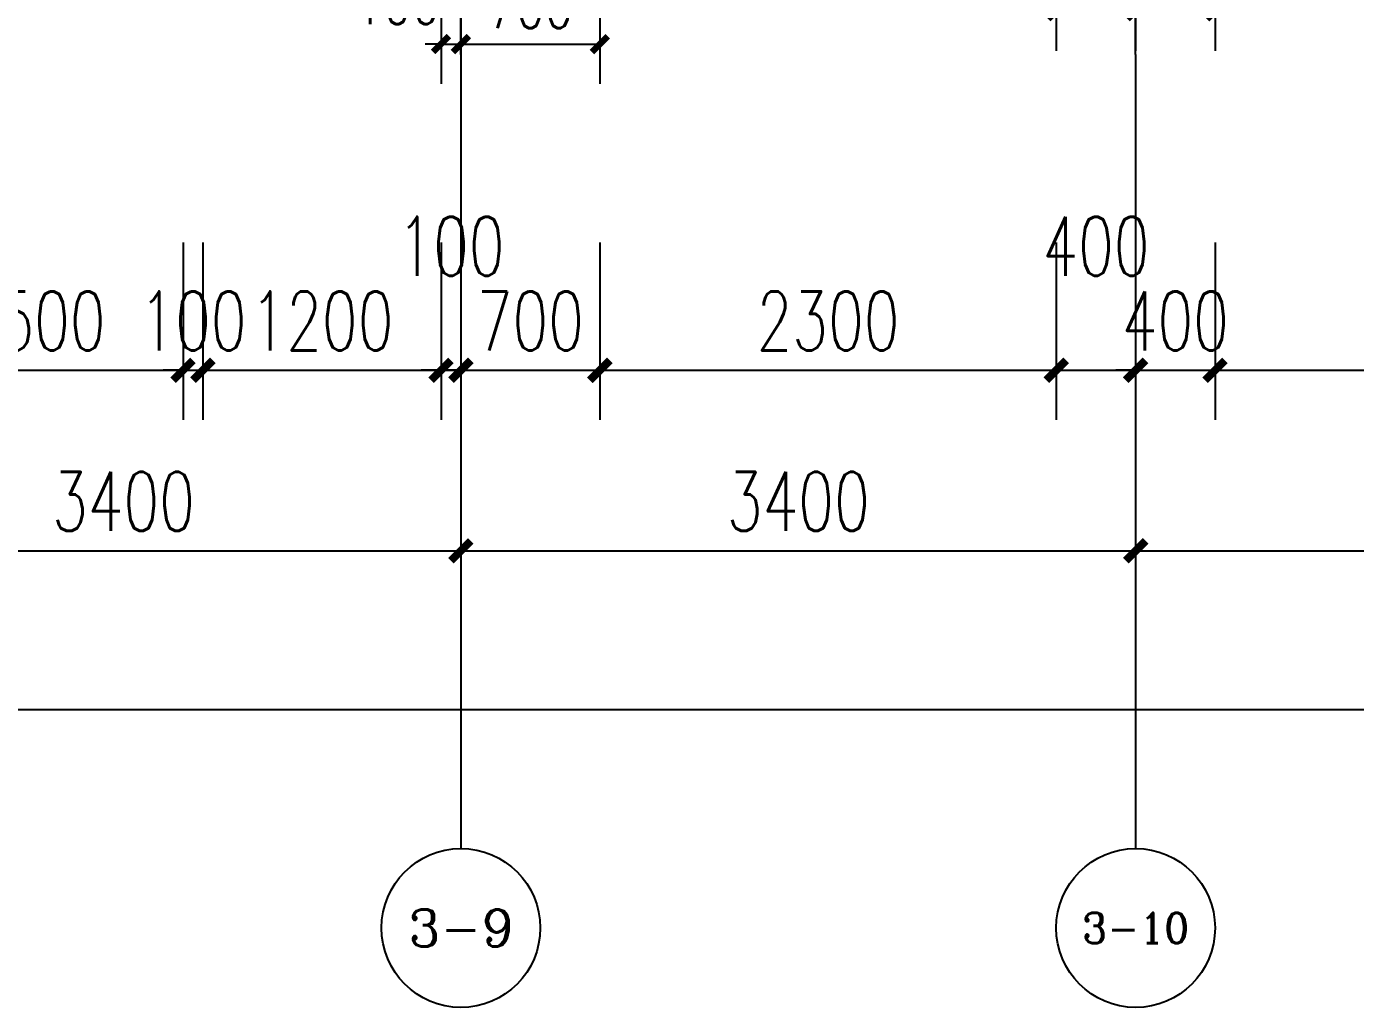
# Model space of a CAD drawing. Extents: x -59851 to 653804, y -249523 to 437614.
# Drawn here: x -29302 to -22606, y 1697 to 6638 of the extents above; entities that cross this region are included whole.
import ezdxf
from ezdxf.enums import TextEntityAlignment as Align

# ---------------------------------------------------------------- set-up
doc = ezdxf.new("R2010")
doc.units = 0
doc.header["$LTSCALE"] = 1000
doc.header["$MEASUREMENT"] = 0
for name, color, linetype in [('A-第三道尺寸线', 105, 'Continuous'), ('AXIS', 3, 'Continuous'), ('AXIS_TEXT', 7, 'Continuous'), ('DOTE', 16, 'Continuous')]:
    doc.layers.add(name, color=color, linetype=linetype)
doc.layers.add('A-第四道尺寸线(线脚尺寸)', color=105, linetype='Continuous', lineweight=5)
doc.styles.add('_TCH_AXIS', font='COMPLEX', dxfattribs={"bigfont": 'GBCBIG'})
doc.styles.add('_TCH_DIM_T3', font='SIMPLEX.shx', dxfattribs={"width": 0.705882, "bigfont": 'GBCBIG.shx'})
doc.styles.add('COMPLEX', font='COMPLEX')
doc.dimstyles.new('_TCH_ARCH&&100', dxfattribs={"dimtxt": 297.5, "dimasz": 100, "dimexe": 250, "dimexo": 300, "dimgap": 100, "dimtad": 1, "dimdec": 0, "dimzin": 0, "dimdsep": 46, "dimtxsty": '_TCH_DIM_T3', "dimblk": 'ARCHTICK', "dimcen": 0.09, "dimclrt": 7, "dimazin": 2, "dimtfac": 1, "dimtdec": 0, "dimtix": 1, "dimtmove": 2, "dimatfit": 3, "dimfxl": 0, "dimtolj": 1, "dimtzin": 0, "dimarcsym": 0})
doc.dimstyles.new('_TCH_ARCH&&80', dxfattribs={"dimtxt": 238, "dimasz": 80, "dimexe": 200, "dimexo": 240, "dimgap": 80, "dimtad": 1, "dimdec": 0, "dimzin": 0, "dimdsep": 46, "dimtxsty": '_TCH_DIM_T3', "dimblk": 'ARCHTICK', "dimcen": 0.09, "dimclrt": 7, "dimazin": 2, "dimtfac": 1, "dimtdec": 0, "dimtix": 1, "dimtmove": 2, "dimatfit": 3, "dimfxl": 0, "dimtolj": 1, "dimtzin": 0, "dimarcsym": 0})

# ---------------------------------------------------------------- blocks, each defined once
blk = doc.blocks.new('zhouxianssceng0329')
at = {"layer": 'DOTE'}
for p, q in [((-27113.7, 132089.9), (-27113.7, 156469.4)), ((-23713.7, 132089.9), (-23713.7, 156469.4))]:
    blk.add_line(p, q, dxfattribs=at)
blk = doc.blocks.new('_ArchTick')
at = {"color": 0, "linetype": 'ByBlock', "const_width": 0.4}
blk.add_lwpolyline([(-0.5, -0.5), (0.5, 0.5)], dxfattribs=at)
blk = doc.blocks.new('*D462')
at = {"layer": 'A-第四道尺寸线(线脚尺寸)', "color": 0, "lineweight": -2, "transparency": 16777216}
for p, q in [((-27213.7, 13758.2), (-27213.7, 13141.9)), ((-27113.7, 13758.2), (-27113.7, 13141.9)), ((-27213.7, 13341.9), (-27293.7, 13341.9)), ((-27213.7, 13341.9), (-27113.7, 13341.9)), ((-27113.7, 13341.9), (-27033.7, 13341.9))]:
    blk.add_line(p, q, dxfattribs=at)
at = {"layer": 'Defpoints', "color": 0, "transparency": 16777216}
for p in [(-27213.7, 13998.2), (-27113.7, 13998.2), (-27113.7, 13341.9)]:
    blk.add_point(p, dxfattribs=at)
at = {"layer": 'A-第四道尺寸线(线脚尺寸)', "color": 0, "lineweight": -2, "transparency": 16777216, "xscale": 80, "yscale": 80, "zscale": 80}
blk.add_blockref('_ArchTick', (-27213.7, 13341.9), dxfattribs=at)
at = {"layer": 'A-第四道尺寸线(线脚尺寸)', "color": 0, "lineweight": -2, "transparency": 16777216, "xscale": 80, "yscale": 80, "zscale": 80, "rotation": 180}
blk.add_blockref('_ArchTick', (-27113.7, 13341.9), dxfattribs=at)
at = {"layer": 'A-第四道尺寸线(线脚尺寸)', "color": 7, "transparency": 16777216, "insert": (-27433.7, 13561.9), "char_height": 238, "attachment_point": 5, "style": '_TCH_DIM_T3'}
blk.add_mtext('\\A1;100', dxfattribs=at)
blk = doc.blocks.new('*D463')
at = {"layer": 'A-第四道尺寸线(线脚尺寸)', "color": 0, "lineweight": -2, "transparency": 16777216}
for p, q in [((-27113.7, 13758.2), (-27113.7, 13141.9)), ((-26413.7, 13758.2), (-26413.7, 13141.9)), ((-27113.7, 13341.9), (-26413.7, 13341.9))]:
    blk.add_line(p, q, dxfattribs=at)
at = {"layer": 'Defpoints', "color": 0, "transparency": 16777216}
for p in [(-27113.7, 13998.2), (-26413.7, 13998.2), (-26413.7, 13341.9)]:
    blk.add_point(p, dxfattribs=at)
at = {"layer": 'A-第四道尺寸线(线脚尺寸)', "color": 0, "lineweight": -2, "transparency": 16777216, "xscale": 80, "yscale": 80, "zscale": 80, "rotation": 180}
blk.add_blockref('_ArchTick', (-27113.7, 13341.9), dxfattribs=at)
at = {"layer": 'A-第四道尺寸线(线脚尺寸)', "color": 0, "lineweight": -2, "transparency": 16777216, "xscale": 80, "yscale": 80, "zscale": 80}
blk.add_blockref('_ArchTick', (-26413.7, 13341.9), dxfattribs=at)
at = {"layer": 'A-第四道尺寸线(线脚尺寸)', "color": 7, "transparency": 16777216, "insert": (-26763.7, 13540.9), "char_height": 238, "attachment_point": 5, "style": '_TCH_DIM_T3'}
blk.add_mtext('\\A1;700', dxfattribs=at)
blk = doc.blocks.new('*D464')
at = {"layer": 'A-第四道尺寸线(线脚尺寸)', "color": 0, "lineweight": -2, "transparency": 16777216}
for p, q in [((-24113.7, 13758.2), (-24113.7, 13307.6)), ((-23713.7, 13758.2), (-23713.7, 13307.6)), ((-24113.7, 13507.6), (-24193.7, 13507.6)), ((-24113.7, 13507.6), (-23713.7, 13507.6)), ((-23713.7, 13507.6), (-23633.7, 13507.6))]:
    blk.add_line(p, q, dxfattribs=at)
at = {"layer": 'Defpoints', "color": 0, "transparency": 16777216}
for p in [(-24113.7, 13998.2), (-23713.7, 13998.2), (-23713.7, 13507.6)]:
    blk.add_point(p, dxfattribs=at)
at = {"layer": 'A-第四道尺寸线(线脚尺寸)', "color": 0, "lineweight": -2, "transparency": 16777216, "xscale": 80, "yscale": 80, "zscale": 80}
blk.add_blockref('_ArchTick', (-24113.7, 13507.6), dxfattribs=at)
at = {"layer": 'A-第四道尺寸线(线脚尺寸)', "color": 0, "lineweight": -2, "transparency": 16777216, "xscale": 80, "yscale": 80, "zscale": 80, "rotation": 180}
blk.add_blockref('_ArchTick', (-23713.7, 13507.6), dxfattribs=at)
at = {"layer": 'A-第四道尺寸线(线脚尺寸)', "color": 7, "transparency": 16777216, "insert": (-23913.7, 13706.6), "char_height": 238, "attachment_point": 5, "style": '_TCH_DIM_T3'}
blk.add_mtext('\\A1;400', dxfattribs=at)
blk = doc.blocks.new('*D465')
at = {"layer": 'A-第四道尺寸线(线脚尺寸)', "color": 0, "lineweight": -2, "transparency": 16777216}
for p, q in [((-23713.7, 13758.2), (-23713.7, 13307.6)), ((-23313.7, 13758.2), (-23313.7, 13307.6)), ((-23713.7, 13507.6), (-23793.7, 13507.6)), ((-23713.7, 13507.6), (-23313.7, 13507.6)), ((-23313.7, 13507.6), (-23233.7, 13507.6))]:
    blk.add_line(p, q, dxfattribs=at)
at = {"layer": 'Defpoints', "color": 0, "transparency": 16777216}
for p in [(-23713.7, 13998.2), (-23313.7, 13998.2), (-23313.7, 13507.6)]:
    blk.add_point(p, dxfattribs=at)
at = {"layer": 'A-第四道尺寸线(线脚尺寸)', "color": 0, "lineweight": -2, "transparency": 16777216, "xscale": 80, "yscale": 80, "zscale": 80}
blk.add_blockref('_ArchTick', (-23713.7, 13507.6), dxfattribs=at)
at = {"layer": 'A-第四道尺寸线(线脚尺寸)', "color": 0, "lineweight": -2, "transparency": 16777216, "xscale": 80, "yscale": 80, "zscale": 80, "rotation": 180}
blk.add_blockref('_ArchTick', (-23313.7, 13507.6), dxfattribs=at)
at = {"layer": 'A-第四道尺寸线(线脚尺寸)', "color": 7, "transparency": 16777216, "insert": (-23513.7, 13706.6), "char_height": 238, "attachment_point": 5, "style": '_TCH_DIM_T3'}
blk.add_mtext('\\A1;400', dxfattribs=at)
blk = doc.blocks.new('*D2392')
at = {"layer": 'A-第三道尺寸线', "color": 0, "lineweight": -2, "transparency": 16777216}
for p, q in [((-23313.7, 5550), (-23313.7, 4656.4)), ((-21013.7, 5550), (-21013.7, 4656.4)), ((-23313.7, 4906.4), (-21013.7, 4906.4))]:
    blk.add_line(p, q, dxfattribs=at)
at = {"layer": 'Defpoints', "color": 0, "transparency": 16777216}
for p in [(-23313.7, 5850), (-21013.7, 5850), (-21013.7, 4906.4)]:
    blk.add_point(p, dxfattribs=at)
at = {"layer": 'A-第三道尺寸线', "color": 0, "lineweight": -2, "transparency": 16777216, "xscale": 100, "yscale": 100, "zscale": 100, "rotation": 180}
blk.add_blockref('_ArchTick', (-23313.7, 4906.4), dxfattribs=at)
at = {"layer": 'A-第三道尺寸线', "color": 0, "lineweight": -2, "transparency": 16777216, "xscale": 100, "yscale": 100, "zscale": 100}
blk.add_blockref('_ArchTick', (-21013.7, 4906.4), dxfattribs=at)
at = {"layer": 'A-第三道尺寸线', "color": 7, "transparency": 16777216, "insert": (-22163.7, 5155.1), "char_height": 297.5, "attachment_point": 5, "style": '_TCH_DIM_T3'}
blk.add_mtext('\\A1;2300', dxfattribs=at)
blk = doc.blocks.new('*D2393')
at = {"layer": 'A-第三道尺寸线', "color": 0, "lineweight": -2, "transparency": 16777216}
for p, q in [((-23713.7, 5550), (-23713.7, 4656.4)), ((-23313.7, 5550), (-23313.7, 4656.4)), ((-23713.7, 4906.4), (-23813.7, 4906.4)), ((-23713.7, 4906.4), (-23313.7, 4906.4)), ((-23313.7, 4906.4), (-23213.7, 4906.4))]:
    blk.add_line(p, q, dxfattribs=at)
at = {"layer": 'Defpoints', "color": 0, "transparency": 16777216}
for p in [(-23713.7, 5850), (-23313.7, 5850), (-23313.7, 4906.4)]:
    blk.add_point(p, dxfattribs=at)
at = {"layer": 'A-第三道尺寸线', "color": 0, "lineweight": -2, "transparency": 16777216, "xscale": 100, "yscale": 100, "zscale": 100}
blk.add_blockref('_ArchTick', (-23713.7, 4906.4), dxfattribs=at)
at = {"layer": 'A-第三道尺寸线', "color": 0, "lineweight": -2, "transparency": 16777216, "xscale": 100, "yscale": 100, "zscale": 100, "rotation": 180}
blk.add_blockref('_ArchTick', (-23313.7, 4906.4), dxfattribs=at)
at = {"layer": 'A-第三道尺寸线', "color": 7, "transparency": 16777216, "insert": (-23513.7, 5155.1), "char_height": 297.5, "attachment_point": 5, "style": '_TCH_DIM_T3'}
blk.add_mtext('\\A1;400', dxfattribs=at)
blk = doc.blocks.new('*D2394')
at = {"layer": 'A-第三道尺寸线', "color": 0, "lineweight": -2, "transparency": 16777216}
for p, q in [((-24113.7, 5550), (-24113.7, 4656.4)), ((-23713.7, 5550), (-23713.7, 4656.4)), ((-24113.7, 4906.4), (-23713.7, 4906.4))]:
    blk.add_line(p, q, dxfattribs=at)
at = {"layer": 'Defpoints', "color": 0, "transparency": 16777216}
for p in [(-24113.7, 5850), (-23713.7, 5850), (-23713.7, 4906.4)]:
    blk.add_point(p, dxfattribs=at)
at = {"layer": 'A-第三道尺寸线', "color": 0, "lineweight": -2, "transparency": 16777216, "xscale": 100, "yscale": 100, "zscale": 100, "rotation": 180}
blk.add_blockref('_ArchTick', (-24113.7, 4906.4), dxfattribs=at)
at = {"layer": 'A-第三道尺寸线', "color": 0, "lineweight": -2, "transparency": 16777216, "xscale": 100, "yscale": 100, "zscale": 100}
blk.add_blockref('_ArchTick', (-23713.7, 4906.4), dxfattribs=at)
at = {"layer": 'A-第三道尺寸线', "color": 7, "transparency": 16777216, "insert": (-23913.7, 5531.4), "char_height": 297.5, "attachment_point": 5, "style": '_TCH_DIM_T3'}
blk.add_mtext('\\A1;400', dxfattribs=at)
blk = doc.blocks.new('*D2395')
at = {"layer": 'A-第三道尺寸线', "color": 0, "lineweight": -2, "transparency": 16777216}
for p, q in [((-26413.7, 5550), (-26413.7, 4656.4)), ((-24113.7, 5550), (-24113.7, 4656.4)), ((-26413.7, 4906.4), (-24113.7, 4906.4))]:
    blk.add_line(p, q, dxfattribs=at)
at = {"layer": 'Defpoints', "color": 0, "transparency": 16777216}
for p in [(-26413.7, 5850), (-24113.7, 5850), (-24113.7, 4906.4)]:
    blk.add_point(p, dxfattribs=at)
at = {"layer": 'A-第三道尺寸线', "color": 0, "lineweight": -2, "transparency": 16777216, "xscale": 100, "yscale": 100, "zscale": 100, "rotation": 180}
blk.add_blockref('_ArchTick', (-26413.7, 4906.4), dxfattribs=at)
at = {"layer": 'A-第三道尺寸线', "color": 0, "lineweight": -2, "transparency": 16777216, "xscale": 100, "yscale": 100, "zscale": 100}
blk.add_blockref('_ArchTick', (-24113.7, 4906.4), dxfattribs=at)
at = {"layer": 'A-第三道尺寸线', "color": 7, "transparency": 16777216, "insert": (-25263.7, 5155.1), "char_height": 297.5, "attachment_point": 5, "style": '_TCH_DIM_T3'}
blk.add_mtext('\\A1;2300', dxfattribs=at)
blk = doc.blocks.new('*D2396')
at = {"layer": 'A-第三道尺寸线', "color": 0, "lineweight": -2, "transparency": 16777216}
for p, q in [((-27113.7, 5550), (-27113.7, 4656.4)), ((-26413.7, 5550), (-26413.7, 4656.4)), ((-27113.7, 4906.4), (-27213.7, 4906.4)), ((-27113.7, 4906.4), (-26413.7, 4906.4)), ((-26413.7, 4906.4), (-26313.7, 4906.4))]:
    blk.add_line(p, q, dxfattribs=at)
at = {"layer": 'Defpoints', "color": 0, "transparency": 16777216}
for p in [(-27113.7, 5850), (-26413.7, 5850), (-26413.7, 4906.4)]:
    blk.add_point(p, dxfattribs=at)
at = {"layer": 'A-第三道尺寸线', "color": 0, "lineweight": -2, "transparency": 16777216, "xscale": 100, "yscale": 100, "zscale": 100}
blk.add_blockref('_ArchTick', (-27113.7, 4906.4), dxfattribs=at)
at = {"layer": 'A-第三道尺寸线', "color": 0, "lineweight": -2, "transparency": 16777216, "xscale": 100, "yscale": 100, "zscale": 100, "rotation": 180}
blk.add_blockref('_ArchTick', (-26413.7, 4906.4), dxfattribs=at)
at = {"layer": 'A-第三道尺寸线', "color": 7, "transparency": 16777216, "insert": (-26763.7, 5155.1), "char_height": 297.5, "attachment_point": 5, "style": '_TCH_DIM_T3'}
blk.add_mtext('\\A1;700', dxfattribs=at)
blk = doc.blocks.new('*D2397')
at = {"layer": 'A-第三道尺寸线', "color": 0, "lineweight": -2, "transparency": 16777216}
for p, q in [((-27213.7, 5550), (-27213.7, 4656.4)), ((-27113.7, 5550), (-27113.7, 4656.4)), ((-27213.7, 4906.4), (-27313.7, 4906.4)), ((-27213.7, 4906.4), (-27113.7, 4906.4)), ((-27113.7, 4906.4), (-27013.7, 4906.4))]:
    blk.add_line(p, q, dxfattribs=at)
at = {"layer": 'Defpoints', "color": 0, "transparency": 16777216}
for p in [(-27213.7, 5850), (-27113.7, 5850), (-27113.7, 4906.4)]:
    blk.add_point(p, dxfattribs=at)
at = {"layer": 'A-第三道尺寸线', "color": 0, "lineweight": -2, "transparency": 16777216, "xscale": 100, "yscale": 100, "zscale": 100}
blk.add_blockref('_ArchTick', (-27213.7, 4906.4), dxfattribs=at)
at = {"layer": 'A-第三道尺寸线', "color": 0, "lineweight": -2, "transparency": 16777216, "xscale": 100, "yscale": 100, "zscale": 100, "rotation": 180}
blk.add_blockref('_ArchTick', (-27113.7, 4906.4), dxfattribs=at)
at = {"layer": 'A-第三道尺寸线', "color": 7, "transparency": 16777216, "insert": (-27163.7, 5531.4), "char_height": 297.5, "attachment_point": 5, "style": '_TCH_DIM_T3'}
blk.add_mtext('\\A1;100', dxfattribs=at)
blk = doc.blocks.new('*D2398')
at = {"layer": 'A-第三道尺寸线', "color": 0, "lineweight": -2, "transparency": 16777216}
for p, q in [((-28413.7, 5550), (-28413.7, 4656.4)), ((-27213.7, 5550), (-27213.7, 4656.4)), ((-28413.7, 4906.4), (-27213.7, 4906.4))]:
    blk.add_line(p, q, dxfattribs=at)
at = {"layer": 'Defpoints', "color": 0, "transparency": 16777216}
for p in [(-28413.7, 5850), (-27213.7, 5850), (-27213.7, 4906.4)]:
    blk.add_point(p, dxfattribs=at)
at = {"layer": 'A-第三道尺寸线', "color": 0, "lineweight": -2, "transparency": 16777216, "xscale": 100, "yscale": 100, "zscale": 100, "rotation": 180}
blk.add_blockref('_ArchTick', (-28413.7, 4906.4), dxfattribs=at)
at = {"layer": 'A-第三道尺寸线', "color": 0, "lineweight": -2, "transparency": 16777216, "xscale": 100, "yscale": 100, "zscale": 100}
blk.add_blockref('_ArchTick', (-27213.7, 4906.4), dxfattribs=at)
at = {"layer": 'A-第三道尺寸线', "color": 7, "transparency": 16777216, "insert": (-27813.7, 5155.1), "char_height": 297.5, "attachment_point": 5, "style": '_TCH_DIM_T3'}
blk.add_mtext('\\A1;1200', dxfattribs=at)
blk = doc.blocks.new('*D2399')
at = {"layer": 'A-第三道尺寸线', "color": 0, "lineweight": -2, "transparency": 16777216}
for p, q in [((-28513.7, 5550), (-28513.7, 4656.4)), ((-28413.7, 5550), (-28413.7, 4656.4)), ((-28513.7, 4906.4), (-28613.7, 4906.4)), ((-28513.7, 4906.4), (-28413.7, 4906.4)), ((-28413.7, 4906.4), (-28313.7, 4906.4))]:
    blk.add_line(p, q, dxfattribs=at)
at = {"layer": 'Defpoints', "color": 0, "transparency": 16777216}
for p in [(-28513.7, 5850), (-28413.7, 5850), (-28413.7, 4906.4)]:
    blk.add_point(p, dxfattribs=at)
at = {"layer": 'A-第三道尺寸线', "color": 0, "lineweight": -2, "transparency": 16777216, "xscale": 100, "yscale": 100, "zscale": 100}
blk.add_blockref('_ArchTick', (-28513.7, 4906.4), dxfattribs=at)
at = {"layer": 'A-第三道尺寸线', "color": 0, "lineweight": -2, "transparency": 16777216, "xscale": 100, "yscale": 100, "zscale": 100, "rotation": 180}
blk.add_blockref('_ArchTick', (-28413.7, 4906.4), dxfattribs=at)
at = {"layer": 'A-第三道尺寸线', "color": 7, "transparency": 16777216, "insert": (-28463.7, 5155.1), "char_height": 297.5, "attachment_point": 5, "style": '_TCH_DIM_T3'}
blk.add_mtext('\\A1;100', dxfattribs=at)
blk = doc.blocks.new('*D2400')
at = {"layer": 'A-第三道尺寸线', "color": 0, "lineweight": -2, "transparency": 16777216}
for p, q in [((-30013.7, 5550), (-30013.7, 4656.4)), ((-28513.7, 5550), (-28513.7, 4656.4)), ((-30013.7, 4906.4), (-28513.7, 4906.4))]:
    blk.add_line(p, q, dxfattribs=at)
at = {"layer": 'Defpoints', "color": 0, "transparency": 16777216}
for p in [(-30013.7, 5850), (-28513.7, 5850), (-28513.7, 4906.4)]:
    blk.add_point(p, dxfattribs=at)
at = {"layer": 'A-第三道尺寸线', "color": 0, "lineweight": -2, "transparency": 16777216, "xscale": 100, "yscale": 100, "zscale": 100, "rotation": 180}
blk.add_blockref('_ArchTick', (-30013.7, 4906.4), dxfattribs=at)
at = {"layer": 'A-第三道尺寸线', "color": 0, "lineweight": -2, "transparency": 16777216, "xscale": 100, "yscale": 100, "zscale": 100}
blk.add_blockref('_ArchTick', (-28513.7, 4906.4), dxfattribs=at)
at = {"layer": 'A-第三道尺寸线', "color": 7, "transparency": 16777216, "insert": (-29263.7, 5155.1), "char_height": 297.5, "attachment_point": 5, "style": '_TCH_DIM_T3'}
blk.add_mtext('\\A1;1500', dxfattribs=at)
blk = doc.blocks.new('*D3380')
at = {"layer": 'AXIS', "color": 0, "lineweight": -2, "transparency": 16777216}
for p, q in [((-30513.7, 6197.4), (-30513.7, 3747.4)), ((-27113.7, 6197.4), (-27113.7, 3747.4)), ((-30513.7, 3997.4), (-27113.7, 3997.4))]:
    blk.add_line(p, q, dxfattribs=at)
at = {"layer": 'Defpoints', "color": 0, "transparency": 16777216}
for p in [(-30513.7, 6497.4), (-27113.7, 6497.4), (-27113.7, 3997.4)]:
    blk.add_point(p, dxfattribs=at)
at = {"layer": 'AXIS', "color": 0, "lineweight": -2, "transparency": 16777216, "xscale": 100, "yscale": 100, "zscale": 100, "rotation": 180}
blk.add_blockref('_ArchTick', (-30513.7, 3997.4), dxfattribs=at)
at = {"layer": 'AXIS', "color": 0, "lineweight": -2, "transparency": 16777216, "xscale": 100, "yscale": 100, "zscale": 100}
blk.add_blockref('_ArchTick', (-27113.7, 3997.4), dxfattribs=at)
at = {"layer": 'AXIS', "color": 7, "transparency": 16777216, "insert": (-28813.7, 4246.1), "char_height": 297.5, "attachment_point": 5, "style": '_TCH_DIM_T3'}
blk.add_mtext('\\A1;3400', dxfattribs=at)
blk = doc.blocks.new('*D3381')
at = {"layer": 'AXIS', "color": 0, "lineweight": -2, "transparency": 16777216}
for p, q in [((-27113.7, 6197.4), (-27113.7, 3747.4)), ((-23713.7, 6197.4), (-23713.7, 3747.4)), ((-27113.7, 3997.4), (-23713.7, 3997.4))]:
    blk.add_line(p, q, dxfattribs=at)
at = {"layer": 'Defpoints', "color": 0, "transparency": 16777216}
for p in [(-27113.7, 6497.4), (-23713.7, 6497.4), (-23713.7, 3997.4)]:
    blk.add_point(p, dxfattribs=at)
at = {"layer": 'AXIS', "color": 0, "lineweight": -2, "transparency": 16777216, "xscale": 100, "yscale": 100, "zscale": 100, "rotation": 180}
blk.add_blockref('_ArchTick', (-27113.7, 3997.4), dxfattribs=at)
at = {"layer": 'AXIS', "color": 0, "lineweight": -2, "transparency": 16777216, "xscale": 100, "yscale": 100, "zscale": 100}
blk.add_blockref('_ArchTick', (-23713.7, 3997.4), dxfattribs=at)
at = {"layer": 'AXIS', "color": 7, "transparency": 16777216, "insert": (-25413.7, 4246.1), "char_height": 297.5, "attachment_point": 5, "style": '_TCH_DIM_T3'}
blk.add_mtext('\\A1;3400', dxfattribs=at)
blk = doc.blocks.new('*D3382')
at = {"layer": 'AXIS', "color": 0, "lineweight": -2, "transparency": 16777216}
for p, q in [((-23713.7, 6197.4), (-23713.7, 3747.4)), ((-20313.7, 6197.4), (-20313.7, 3747.4)), ((-23713.7, 3997.4), (-20313.7, 3997.4))]:
    blk.add_line(p, q, dxfattribs=at)
at = {"layer": 'Defpoints', "color": 0, "transparency": 16777216}
for p in [(-23713.7, 6497.4), (-20313.7, 6497.4), (-20313.7, 3997.4)]:
    blk.add_point(p, dxfattribs=at)
at = {"layer": 'AXIS', "color": 0, "lineweight": -2, "transparency": 16777216, "xscale": 100, "yscale": 100, "zscale": 100, "rotation": 180}
blk.add_blockref('_ArchTick', (-23713.7, 3997.4), dxfattribs=at)
at = {"layer": 'AXIS', "color": 0, "lineweight": -2, "transparency": 16777216, "xscale": 100, "yscale": 100, "zscale": 100}
blk.add_blockref('_ArchTick', (-20313.7, 3997.4), dxfattribs=at)
at = {"layer": 'AXIS', "color": 7, "transparency": 16777216, "insert": (-22013.7, 4246.1), "char_height": 297.5, "attachment_point": 5, "style": '_TCH_DIM_T3'}
blk.add_mtext('\\A1;3400', dxfattribs=at)
blk = doc.blocks.new('*D3392')
at = {"layer": 'AXIS', "color": 0, "lineweight": -2, "transparency": 16777216}
for p, q in [((-44213.7, 4356.4), (-44213.7, 2947.4)), ((4686.3, 4356.4), (4686.3, 2947.4)), ((-44213.7, 3197.4), (4686.3, 3197.4))]:
    blk.add_line(p, q, dxfattribs=at)
at = {"layer": 'Defpoints', "color": 0, "transparency": 16777216}
for p in [(-44213.7, 4656.4), (4686.3, 4656.4), (4686.3, 3197.4)]:
    blk.add_point(p, dxfattribs=at)
at = {"layer": 'AXIS', "color": 0, "lineweight": -2, "transparency": 16777216, "xscale": 100, "yscale": 100, "zscale": 100, "rotation": 180}
blk.add_blockref('_ArchTick', (-44213.7, 3197.4), dxfattribs=at)
at = {"layer": 'AXIS', "color": 0, "lineweight": -2, "transparency": 16777216, "xscale": 100, "yscale": 100, "zscale": 100}
blk.add_blockref('_ArchTick', (4686.3, 3197.4), dxfattribs=at)
at = {"layer": 'AXIS', "color": 7, "transparency": 16777216, "insert": (-19763.7, 3446.1), "char_height": 297.5, "attachment_point": 5, "style": '_TCH_DIM_T3'}
blk.add_mtext('\\A1;48900', dxfattribs=at)
blk = doc.blocks.new('_AXISO')
blk.add_circle((0, 0), 0.5)
at = {"layer": 'AXIS_TEXT', "style": 'COMPLEX', "width": 1.041667}
blk.add_attdef('A', text='', height=0.56, dxfattribs=at).set_placement((-0.25, -0.28), (0.25, -0.28), align=Align.FIT)
blk = doc.blocks.new('1213fxianjiao0427')
at = {"layer": 'A-第四道尺寸线(线脚尺寸)'}
dim = blk.add_linear_dim(base=(-27113.7, 13341.9), p1=(-27213.7, 13998.2), p2=(-27113.7, 13998.2), angle=0, dimstyle='_TCH_ARCH&&80', dxfattribs=at)
dim.commit()
dim.dimension.update_dxf_attribs({"geometry": '*D462', "text_midpoint": (-27433.7, 13561.9), "dimtype": 129})
for p1, p2, distance, picture, middle in [((-27113.7, 13998.2), (-26413.7, 13998.2), -656.4, '*D463', (-26763.7, 13540.9)), ((-24113.7, 13998.2), (-23713.7, 13998.2), -490.6, '*D464', (-23913.7, 13706.6)), ((-23713.7, 13998.2), (-23313.7, 13998.2), -490.6, '*D465', (-23513.7, 13706.6))]:
    dim = blk.add_aligned_dim(p1=p1, p2=p2, distance=distance, dimstyle='_TCH_ARCH&&80', dxfattribs=at)
    dim.commit()
    dim.dimension.update_dxf_attribs({"geometry": picture, "text_midpoint": middle})

msp = doc.modelspace()

# ---------------------------------------------------------------- linework, layer by layer
at = {"layer": 'AXIS'}
for p, q in [((-27113.7, 6497.4), (-27113.7, 2497.4)), ((-23713.7, 6497.4), (-23713.7, 2497.4))]:
    msp.add_line(p, q, dxfattribs=at)

# ---------------------------------------------------------------- block references
for name, p in [('zhouxianssceng0329', (0, -125592.5)), ('1213fxianjiao0427', (0, -6792.5))]:
    msp.add_blockref(name, p)
ref = msp.add_blockref('_AXISO', (-27113.7, 2097.4), dxfattribs=dict(at, xscale=800, yscale=800, zscale=800))
ref.add_attrib('A', '3-9', dxfattribs={"layer": 'AXIS_TEXT', "height": 187.78, "style": '_TCH_AXIS'}).set_placement((-27377.5, 2003.5), (-26849.9, 2003.5), align=Align.FIT)
ref = msp.add_blockref('_AXISO', (-23713.7, 2097.4), dxfattribs=dict(at, xscale=800, yscale=800, zscale=800))
ref.add_attrib('A', '3-10', dxfattribs={"layer": 'AXIS_TEXT', "height": 152.88, "style": '_TCH_AXIS'}).set_placement((-23983.1, 2021), (-23444.4, 2021), align=Align.FIT)

# ---------------------------------------------------------------- dimensions: what is measured, and where the dimension line sits
at = {"layer": 'A-第三道尺寸线'}
for p1, p2, picture, middle in [((-30013.7, 5850), (-28513.7, 5850), '*D2400', (-29263.7, 5155.1)), ((-28513.7, 5850), (-28413.7, 5850), '*D2399', (-28463.7, 5155.1)), ((-28413.7, 5850), (-27213.7, 5850), '*D2398', (-27813.7, 5155.1)), ((-27113.7, 5850), (-26413.7, 5850), '*D2396', (-26763.7, 5155.1)), ((-26413.7, 5850), (-24113.7, 5850), '*D2395', (-25263.7, 5155.1)), ((-23713.7, 5850), (-23313.7, 5850), '*D2393', (-23513.7, 5155.1)), ((-23313.7, 5850), (-21013.7, 5850), '*D2392', (-22163.7, 5155.1))]:
    dim = msp.add_aligned_dim(p1=p1, p2=p2, distance=-943.6, dimstyle='_TCH_ARCH&&100', dxfattribs=at)
    dim.commit()
    dim.dimension.update_dxf_attribs({"geometry": picture, "text_midpoint": middle})
for base, p1, p2, picture, middle in [((-27113.7, 4906.4), (-27213.7, 5850), (-27113.7, 5850), '*D2397', (-27163.7, 5531.4)), ((-23713.7, 4906.4), (-24113.7, 5850), (-23713.7, 5850), '*D2394', (-23913.7, 5531.4))]:
    dim = msp.add_linear_dim(base=base, p1=p1, p2=p2, angle=0, dimstyle='_TCH_ARCH&&100', dxfattribs=at)
    dim.commit()
    dim.dimension.update_dxf_attribs({"geometry": picture, "text_midpoint": middle, "dimtype": 161})
at = {"layer": 'AXIS'}
for p1, p2, distance, picture, middle in [((-30513.7, 6497.4), (-27113.7, 6497.4), -2500, '*D3380', (-28813.7, 4246.1)), ((-27113.7, 6497.4), (-23713.7, 6497.4), -2500, '*D3381', (-25413.7, 4246.1)), ((-23713.7, 6497.4), (-20313.7, 6497.4), -2500, '*D3382', (-22013.7, 4246.1)), ((-44213.7, 4656.4), (4686.3, 4656.4), -1459, '*D3392', (-19763.7, 3446.1))]:
    dim = msp.add_aligned_dim(p1=p1, p2=p2, distance=distance, dimstyle='_TCH_ARCH&&100', dxfattribs=at)
    dim.commit()
    dim.dimension.update_dxf_attribs({"geometry": picture, "text_midpoint": middle})

doc.saveas('drawing.dxf')
